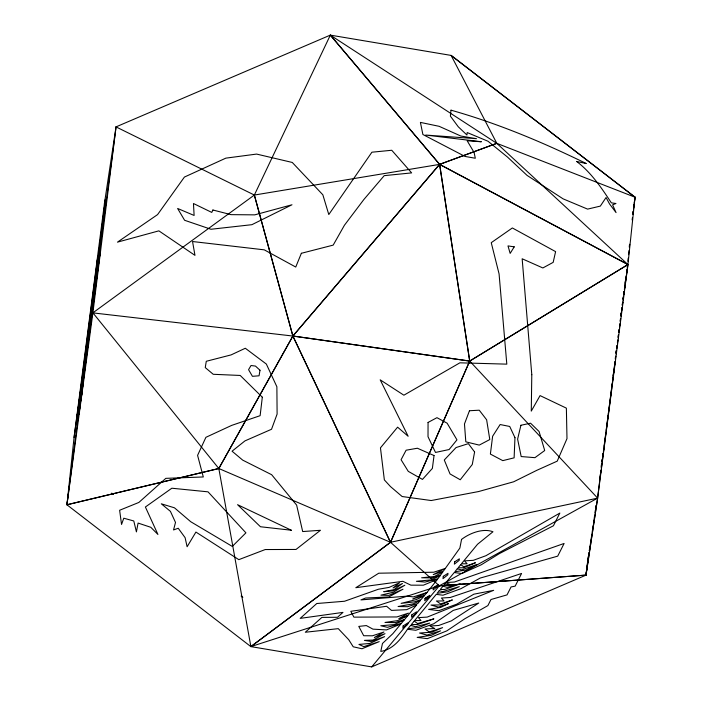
<?xml version="1.0" encoding="UTF-8"?>
<svg xmlns="http://www.w3.org/2000/svg" width="702" height="702" viewBox="0 0 702 702"><rect width="100%" height="100%" fill="white"/><g stroke="black" fill="none" stroke-linecap="round" stroke-linejoin="round"><path stroke-width="1.05" d="M92.839 302.852L105.449 199.245L96.709 269.366L97.192 266.233L95.13 280.633L97.657 257.897L76.816 418.971L86.32 353.009M600.965 470.059L597.613 498.148L585.968 575.122L439.338 585.801L390.487 542.286L218.822 468.515L66.944 504.791L90.874 317.172L104.396 203.87L74.061 437.451L66.962 504.808L250.86 646.612L371.691 666.891L585.933 575.166M612.556 381.019L612.828 378.466M615.092 361.714L601.491 467.365M616.093 352.281L616.303 350.272M625.096 283.02L625.315 280.94M627.246 267.427L627.57 264.321M627.895 261.214L628.229 258.108M628.588 254.694L629.027 250.553M629.361 247.446L629.685 244.34M94.489 290.4L92.804 305.554L100.079 252.738L78.896 414.54L87.829 345.051L85.117 362.39M601.219 467.927L601.605 464.671M601.991 461.451L602.246 459.275M602.632 456.054L602.895 453.878M597.604 498.148L390.514 542.269L250.886 646.586L390.531 542.339L469.708 361.065L627.948 264.54L439.627 164.347L330.335 35.109L254.352 195.051L292.883 336.039L218.822 468.515L66.918 504.764L92.892 312.838L116.049 126.869L330.309 35.118L451.114 55.414L635.038 197.183L627.939 264.54L597.613 498.122L586.003 575.105L439.338 585.801L250.877 646.603L218.822 468.515L92.892 312.838L254.352 195.051L439.627 164.382L496.805 143.34L635.082 197.236L451.132 55.423L496.805 143.34L627.948 264.575L624.455 289.478M587.583 562.091L585.968 575.113L587.679 562.144M587.864 559.889L588.258 556.651M589.32 550.666L589.724 547.42M632.133 219.954L632.414 217.769M632.827 214.531L633.239 211.267M633.511 209.108L635.038 197.165M594.182 518.743L594.585 515.654M594.989 512.574L595.252 510.521M595.656 507.441L595.919 505.387M616.014 353.167L616.295 351.026M616.716 347.806L616.988 345.665M617.409 342.444L617.69 340.294M618.102 337.074L618.383 334.933M618.804 331.713L619.085 329.563M619.497 326.351L619.778 324.201M620.199 320.981L620.471 318.84M620.893 315.619L621.173 313.469M621.577 310.319L621.849 308.222M622.262 305.072L622.674 301.921M623.078 298.771L623.35 296.665M623.762 293.515L624.034 291.418M624.447 288.268L624.719 286.17M603.404 451.526L603.817 448.332M604.089 446.2L604.51 443.015M604.782 440.882L605.887 432.379M606.168 430.247L608.09 415.426M608.23 414.355L611.582 388.548M611.863 386.39L612.276 383.169M615.084 361.486L613.153 376.342M615.356 359.336L615.777 356.107M616.058 353.948L616.479 350.719M616.76 348.569L617.172 345.34M617.453 343.19L617.874 339.961M618.155 337.802L618.576 334.573M618.857 332.423L619.269 329.194M619.55 327.035L619.971 323.806M620.252 321.656L620.673 318.427M620.954 316.277L621.367 313.048M621.647 310.925L622.06 307.73M622.332 305.607L622.753 302.422M623.025 300.298L623.437 297.113M624.131 291.804L623.718 294.989L624.157 291.628M624.403 289.68L624.815 286.495M625.096 284.371L626.193 275.877M626.474 273.754L627.026 269.498M82.055 392.041L80.923 400.245L82.95 384.889L82.757 385.828M587.969 559.977L588.399 556.739M588.688 554.571L588.969 552.413M632.853 213.478L633.125 211.276M633.59 208.055L634.011 204.773M634.318 202.632L635.038 197.183M629.282 246.437L629.562 244.357M74.052 437.478L90.874 317.172L116.049 126.851L104.361 203.905M620.972 314.399L621.279 312.214M621.577 310.065L621.884 307.88M622.341 304.65L622.639 302.465M623.095 299.227L623.394 297.043M615.285 358.459L615.601 356.388M612.513 379.694L612.837 377.562M613.153 375.43L613.636 372.227M601.202 466.382L601.509 464.355M601.983 461.196L602.316 459.038M602.641 456.879L603.123 453.65M599.78 478.65L601.026 470.445M589.364 550.763L590.461 543.506M590.777 541.426L591.856 534.283M592.172 532.213L592.488 530.142M592.795 528.062L593.269 524.956M593.585 522.876L594.05 519.77M390.523 542.304L469.708 361.065L439.627 164.347L292.866 335.995L390.496 542.295L292.909 336.047L92.901 312.881L90.874 317.172L92.918 312.855M218.822 468.515L292.883 336.03M371.718 666.882L439.338 585.801L597.613 498.104L469.708 361.065L439.601 164.365M469.708 361.065L627.965 264.566L439.592 164.391L292.918 336.021L469.708 361.065L292.866 336.03L254.352 195.051L116.014 126.895M111.636 493.146L113.505 494.208M241.119 596.051L242.839 597.332M428.062 422.437L428.018 436.705L435.503 452.439L449.113 449.543L456.967 439.856L447.13 423.192L436.96 417.672L428.062 422.437M531.791 374.684L531.274 411.1L540.075 395.603L566.374 408.143L566.988 438.636L557.23 461.144L536.793 470.322L513.662 481.791L478.588 491.549L431.203 500.535L402.141 496.525L390.452 486.547L384.354 479.905L380.458 447.841L397.604 427.167L408.143 436.258L380.194 379.835L403.887 395.2L459.88 362.82L506.809 364.145L499.078 273.912L491.242 242.681L512.355 227.966L555.598 251.623L553.176 262.355L542.865 267.962L522.156 258.766L531.791 374.684M92.015 307.766L86.258 352.088L92.015 307.766M514.97 437.679L514.118 457.836L502.781 460.635L490.382 454.08L492.628 436.24L500.122 424.534L509.722 426.465L514.97 437.679M451.009 110.17L450.386 116.137L458.222 126.729L466.935 135.03L467.199 132.555L488.004 141.242L507.441 157.02L527.097 175.421L563.118 198.859L587.6 209.117L600.333 206.107L606.063 197.516L609.511 203.905L616.058 212.601L612.609 204.852L615.944 203.501L611.345 202.852C601.438 187.794 591.198 172.481 576.614 161.451L586.267 163.54C542.664 142.225 497.779 123.376 451.009 110.17M262.32 397.209L260.126 415.681L231.686 425.386L205.905 437.32L197.587 455.361L203.299 476.956L165.812 478.352L138.856 502.448L119.63 510.257L121.543 524.438L123.789 518.216L133.784 520.972L136.416 531.888L138.092 523.069L150.816 527.299L157.924 534.45L145.393 507.002L171.841 488.223L208.02 491.839L245.919 532.844L232.292 546.419L190.76 521.744L174.456 507.809L161.302 503.808L170.419 511.354L175.509 522.437L173.543 529.949L178.229 528.246L185.109 537.671L187.109 546.753L195.919 532.063L238.812 559.652L265.233 549.543L296.025 549.455L320.454 530.282L302.685 531.554L296.63 505.089L271.656 474.71L242.69 460.126L232.064 451.193L244.963 440.891L271.534 429.264L277.106 414.092L276.878 386.767L266.348 364.057L245.305 348.253L231.116 354.896L206.283 361.284L205.256 367.594L213.232 374.289L240.207 375.456L262.32 397.209M403.132 625.938L402.834 628.272L407.651 624.464L407.853 622.911L403.132 625.938M411.811 614.873L411.504 617.207L416.321 613.399L416.523 611.846L411.811 614.873M434.038 455.545L432.371 468.409L422.464 479.405L408.266 471.358L401.079 459.731L406.107 450.21L417.392 448.236L434.038 455.545M425.008 598.455L424.719 600.701L429.545 596.893L429.747 595.331L425.824 597.841L428.088 597.042L425.008 598.455M433.432 587.609L433.134 589.943L437.951 586.135L438.153 584.582L433.432 587.609M443.278 576.333L442.971 578.667L447.797 574.868L447.999 573.306L443.278 576.333M454.65 561.837L454.352 564.171L459.169 560.371L459.371 558.81L454.65 561.837M260.003 370.244L259.056 375.789L252.439 376.333L248.569 369.673L251.018 365.514L255.484 366.084L260.003 370.244M474.605 451.965L472.271 464.505L460.249 479.764L450.026 473.938L444.278 459.994L456.054 447.551L468.374 443.646L474.605 451.965M461.556 539.417L459.863 548.087L443.366 571.147L433.222 574.64L445.296 568.418L433.783 572.218L378.747 573.209L355.817 587.697L402.843 581.309L410.889 585.161L423.385 585.187L437.513 579.334L426.895 592.549L413.39 596.911L407.169 596.13L360.933 599.912L365.645 598.016L388.803 596.937L402.983 589.215L388.926 595.375L380.923 595.156L393.199 592.277L404.826 585.231L392.813 590.891L383.722 591.707L393.919 589.68L402.465 583.485L393.067 587.943L399.517 582.774L389.101 587.398L378.413 589.241L344.559 601.245L316.769 603.518L300.202 618.374L342.962 612.39L337.513 617.277L321.867 617.4L305.3 632.256L338.276 628.65L348.727 639.697L353.229 646.796L362.013 648.762L379.22 641.637L363.768 646.656L358.959 644.418L369.778 643.462L384.635 636.644L371.025 641.47L364.417 640.382L373.008 640.084L385.021 633.678L374.333 637.495L383.924 631.993L372.42 635.793L363.706 635.731L358.775 626.403L366.347 625.57L372.946 629.15L386.495 629.913L400.895 623.946L392.822 633.695L382.467 643.48L380.782 651.412C392.953 649.604 401.088 638.855 407.485 629.238L415.795 630.282L433.739 623.762L453.238 610.389L478.738 603.044L451.377 620.866L438.776 625.473L430.001 626L434.766 628.536L425.008 628.992L429.229 631.923L442.611 627.632L431.905 632.221L419.55 633.028L427.009 635.091L440.549 630.852L431.423 635.301L417.172 637.381L427.369 638.662L446.797 630.87L464.803 618.769L487.89 605.589L490.961 599.517L507.037 594.884L511.056 586.942L515.163 586.144L521.586 573.446L450.228 597.499L441.444 598.034L444.024 600.938L436.451 601.017L440.672 603.957L452.378 599.92L440.716 604.905L430.993 605.063L438.452 607.116L448.438 603.641L440.716 607.397L428.624 609.406L438.811 610.687L456.756 604.168L473.841 594.19L493.673 590.329L427.211 617.093L418.427 617.628L421.007 620.533L414.61 620.603L436.232 594.366L442.962 595.217L460.907 588.697L480.212 578.053L557.704 556.142L564.118 543.453L454.378 582.028L445.989 582.537L454.22 572.551L461.89 573.516L481.282 564.768L499.333 553.624L553.43 525.772L559.845 513.074L485.907 555.721L473.306 560.328L464.522 560.863L467.111 563.767L461.407 563.82L477.536 544.261L492.971 531.756C482.897 527.886 469.419 533.336 461.556 539.417M520.919 425.263L517.611 439.119L521.182 456.554L534.942 457.669L544.708 450.526L539.083 431.502L530.563 423.209L520.919 425.263M469.471 410.731L464.47 423.955L465.812 441.839L479.247 445.103L489.794 439.549L486.626 419.778L479.255 410.205L469.471 410.731M301.369 253.29L295.744 267.041L264.268 249.842L192.541 241.523L194.972 255.361L158.871 230.853L117.462 242.146L157.573 214.601L184.415 177.062L225.842 158.143L256.599 154.08L292.26 162.452L322.85 194.796L328.79 214.54L371.911 152.202L391.751 150.263L411.635 172.894L384.205 175.649L363.838 199.543L344.428 225.245L333.187 245.121L301.369 253.29M212.917 210.003L211.767 212.416L193.471 203.519L194.112 215.453L177.615 208.459L184.608 220.279L210.977 229.264L251.895 224.684L291.988 204.773L254.756 214.856L230.984 214.645L212.917 210.003M514.233 246.85L510.152 253.396L507.994 245.911L514.233 246.85M440.04 575.798L437.934 578.738L424.938 582.072L416.409 581.3L431.142 579.878L440.04 575.798M442.708 572.06L440.637 574.964L432.388 577.886L421.63 577.781L434.38 576.509L442.708 572.06M410.652 625.394L407.897 628.746L418.954 627.5L429.721 623.086L415.435 626.711L410.652 625.394M414.171 621.121L411.311 624.604L417.699 624.499L433.889 618.839L417.655 623.552L414.171 621.121M439.241 590.715L437.1 593.313L447.674 591.804L459.283 586.644L442.602 591.646L439.241 590.715M442.962 586.205L440.242 589.504L444.866 589.434L460.135 583.871L447.025 587.337L442.962 586.205M445.867 582.678L443.673 585.345L450.965 584.871L445.867 582.678M457.318 568.778L454.878 571.753L465.795 570.094L476.711 564.496L461.539 569.945L457.318 568.778M460.714 564.662L458.116 567.821L463.794 567.734L475.456 562.75L463.759 566.786L460.714 564.662M404.08 620.103L401.307 623.446L387.407 627.316L380.791 625.754L394.252 624.604L404.08 620.103M407.73 615.689L404.694 619.357L395.498 622.613L385.003 622.455L397.569 620.638L407.73 615.689M416.655 604.913L408.002 615.364L398.815 618.646L408.406 613.144L396.893 616.944L353.887 617.146L350.798 611.293L386.609 606.274L391.497 610.415L406.721 609.661L416.655 604.913M420.165 600.675L417.795 603.544L407.52 606.712L398.087 606.51L413.232 603.86L420.165 600.675M423.955 596.103L421.13 599.508L414.478 601.868L401.123 603.369L416.172 599.587L423.955 596.103M426.816 592.646L424.64 595.27L412.715 598.981L426.816 592.646M496.805 143.34L439.566 164.365L330.3 35.118L496.805 143.34M481.212 141.743L467.172 140.777L474.104 152.457L475.298 158.248L464.996 156.432L422.885 134.494L420.41 122.402L439.127 126.316L460.81 136.03L476.509 138.689L425.684 135.056L481.212 141.743M291.321 530.229L260.46 526.746L237.557 504.677L291.321 530.229"/></g></svg>
